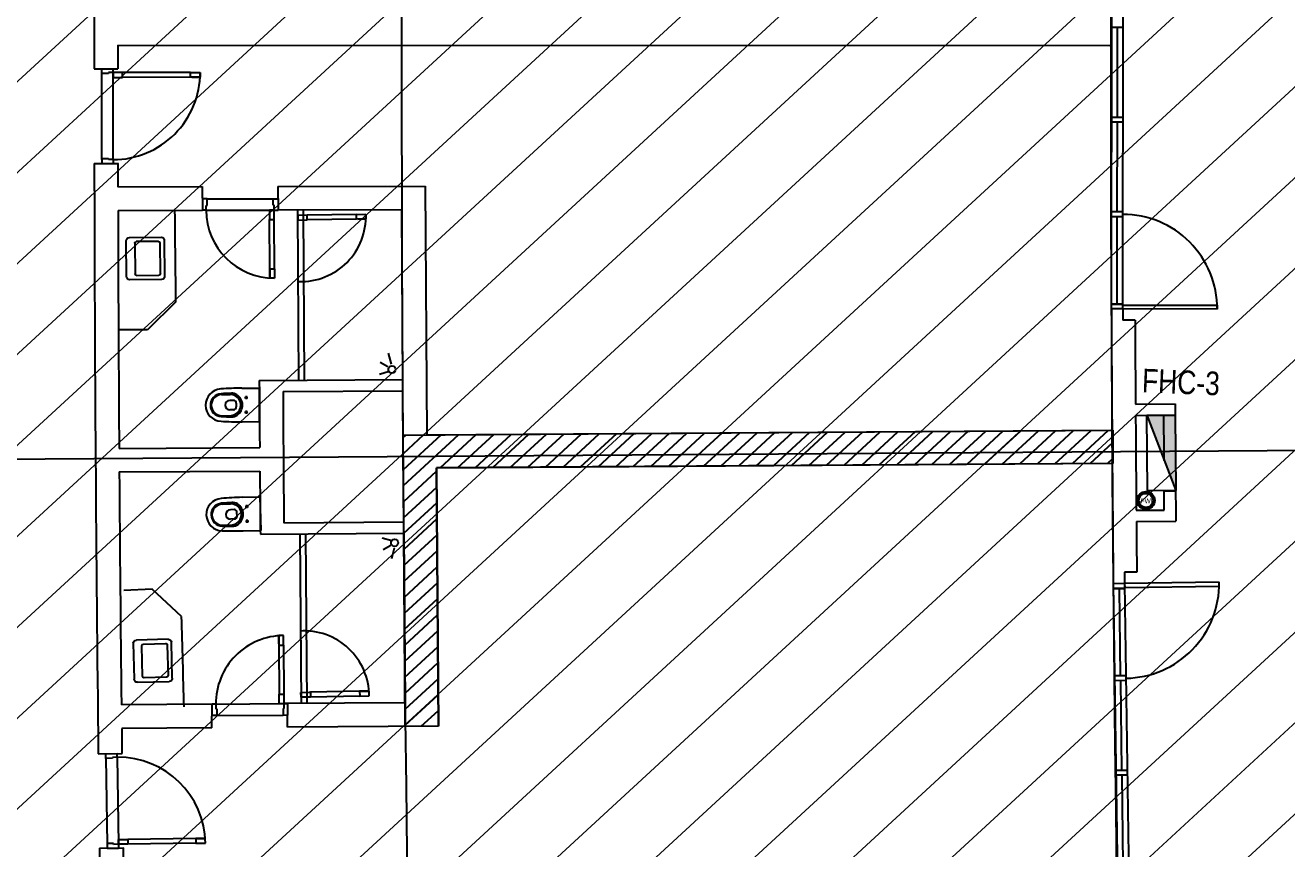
# Model space of a CAD drawing. Extents: x -678889171 to 586587, y -792238163 to 335485.
# Drawn here: x -678721626 to -678708285, y -792056969 to -792048259 of the extents above; entities that cross this region are included whole.
import ezdxf
from ezdxf.enums import TextEntityAlignment as Align

# ---------------------------------------------------------------- set-up
doc = ezdxf.new("R2010")
doc.units = 0
doc.header["$MEASUREMENT"] = 0
for name, color, linetype in [('A-FLOR-PATT', 252, 'Continuous'), ('A-SITE-PATT', 252, 'Continuous'), ('A-WALL', 252, 'Continuous')]:
    doc.layers.add(name, color=color, linetype=linetype)
doc.layers.add('BASEMENT3 LAYOUT$0$HATCH3', color=252, linetype='Continuous', lineweight=15)
doc.styles.add('Ground floor Towers$0$$Bas01-Rname$0$EN-SC', font='swissc.ttf')
doc.styles.add('Ground floor Towers$0$$Bas01-Rname$0$EN-SCL', font='swisscl.ttf')
doc.styles.add('Ground floor Towers$0$04-Ground Floor$0$V2-lower ground$0$LEVEL  FOR LICENSE LOWER GR$0$$LG- LEVEL$0$AR-SR', font='sarb.shx')
doc.styles.add('MtXpl_Arial_Unicode_', font='ARIALUNI.ttf')

# ---------------------------------------------------------------- blocks, each defined once
blk = doc.blocks.new('A$C61C61320')
at = {"layer": 'BASEMENT3 LAYOUT$0$HATCH3'}
h = blk.add_hatch(dxfattribs=at)
h.set_pattern_fill('JIS_WOOD', color=256, scale=1000, style=0)
h.set_pattern_definition([(45, (-845711.5632553247, -468029.5931597503), (-499.9999991609842, 499.9999991609843), [])])
h.paths.add_polyline_path([(11086.00013759569, -61354.85490543771), (12440.74077330553, -169431.9252005816), (-18168.17453308101, -169031.9252005816), (-24087.31416799291, -98540.68329571502), (-23668.41511030192, -60233.84526748693)])
blk = doc.blocks.new('GR')
at = {"layer": 'A-FLOR-PATT'}
blk.add_hatch(color=256, dxfattribs=at).paths.add_polyline_path([(89173.12054562345, 134668.6301098034), (89132.30283612548, 135467.588127844), (88832.69357936028, 135452.2814867822)])
for p, q in [((88413.84341795053, 136561.784707642), (88180.30187177201, 142557.2378469976)), ((88533.75248073766, 136566.4555385656), (88300.21093455912, 142561.9086779211)), ((88417.95479742413, 139539.201053496), (88298.04573463711, 139534.5302225724)), ((88394.97767750881, 138587.5855576363), (88358.00026603058, 139536.8656380342)), ((77802.6073195145, 138921.1086812163), (88283.68081324764, 139343.649640635)), ((77562.93187135068, 138661.2431694427), (77812.72898059711, 138671.3136560454)), ((77642.86291970157, 138664.5639388626), (77762.75949222765, 138669.5450929925)), ((77644.93840058902, 138614.6070336434), (77642.86291970157, 138664.5639388626)), ((77682.71215274054, 137705.3913586532), (77644.52330441146, 138624.5984146872)), ((77714.87806789586, 138617.5127068858), (77644.93840058902, 138614.6070336434)), ((77764.41987693761, 138629.5795688171), (77714.46297171837, 138627.5040879297)), ((77714.46297171837, 138627.5040879297), (77714.87806789586, 138617.5127068858)), ((77764.41987693761, 138629.5795688171), (77762.75949222765, 138669.5450929925)), ((77864.33368737609, 138633.730530592), (77764.41987693761, 138629.5795688171)), ((77764.41987693761, 138629.5795688171), (77766.49535782506, 138579.6226635979)), ((77802.60872526669, 137710.3725127831), (77764.41987693761, 138629.5795688171)), ((78583.71312253317, 138663.6174553713), (77864.33368737609, 138633.730530592)), ((77866.40916826353, 138583.7736253728), (77864.33368737609, 138633.730530592)), ((78585.78860342062, 138613.6605501521), (77866.40916826353, 138583.7736253728)), ((78583.71312253315, 138663.6174553713), (78683.62693297165, 138667.7684171462)), ((78585.78860342062, 138613.6605501521), (78583.71312253315, 138663.6174553713)), ((78685.7024138591, 138617.811511927), (78585.78860342062, 138613.6605501521)), ((78685.7024138591, 138617.811511927), (78598.77739877762, 138614.2001751828)), ((78598.77739877762, 138614.2001751828), (78685.7024138591, 138617.811511927)), ((78683.62693297165, 138667.7684171462), (78685.7024138591, 138617.811511927)), ((77766.49535782506, 138579.6226635979), (77853.42037290653, 138583.2340003421)), ((77853.42037290653, 138583.2340003421), (77866.40916826353, 138583.7736253728)), ((88454.93220890238, 138589.9209730981), (88335.02314611536, 138585.2501421745)), ((88456.87838845392, 138539.9588636034), (88336.96932566684, 138535.2880326798)), ((88433.9012685386, 137588.3433677437), (88396.92385706032, 138537.6234481416)), ((77752.23672386997, 137718.2884129395), (77682.29705656313, 137715.3827396971)), ((77682.29705656313, 137715.3827396971), (77684.37253745057, 137665.4258344778)), ((77752.65182004745, 137708.2970318956), (77752.23672386997, 137718.2884129395)), ((77802.60872526669, 137710.3725127831), (77752.65182004745, 137708.2970318956)), ((77802.60872526669, 137710.3725127831), (77804.26910997665, 137670.4069886077)), ((77604.44152043352, 137662.1043108526), (77860.70533058679, 137672.4355003315)), ((77684.37253745057, 137665.4258344778), (77804.26910997665, 137670.4069886077)), ((79552.6003020363, 137498.1488132127), (81111.02649214724, 137564.8050068697)), ((81111.02649214724, 137564.8050068697), (81235.78018312535, 134936.3034904899)), ((88493.85579993212, 137590.6787832055), (88373.94673714507, 137586.0079522819)), ((77864.72047382891, 137425.9556959431), (78753.2764287992, 137463.9605486499)), ((78753.2764287992, 137463.9605486499), (78766.87989344746, 137214.3138185155)), ((79552.6003020363, 137498.1488132127), (79566.2037666846, 137248.5020830783)), ((88495.80197948363, 137540.7166737108), (88375.89291669655, 137536.0458427873)), ((88471.8517697926, 136614.0822325984), (88435.84744809008, 137538.381258249)), ((78811.7063319263, 137336.3408254167), (78761.75200425736, 137334.2042049208)), ((78761.75200425736, 137334.2042049208), (78766.87989344745, 137214.3138185155)), ((78811.70633192628, 137336.3408254167), (79511.06691929126, 137366.2535123589)), ((78814.69760062051, 137266.4047666803), (78811.7063319263, 137336.3408254167)), ((79511.06691929126, 137366.2535123589), (79561.0212469602, 137368.3901328548)), ((79514.05818798549, 137296.3174536225), (79511.06691929126, 137366.2535123589)), ((79524.04905351927, 137296.7447777217), (79514.05818798549, 137296.3174536225)), ((79526.18567401514, 137246.7904500528), (79524.04905351927, 137296.7447777217)), ((79561.0212469602, 137368.3901328548), (79566.14913615028, 137248.4997464495)), ((80873.10438195447, 137304.4001557972), (79566.2037666846, 137248.5020830783)), ((80958.26987942721, 135510.0032325861), (80873.10438195447, 137304.4001557972)), ((77875.45474641939, 137176.1862462197), (78766.87989344746, 137214.3138185155)), ((78806.84335558259, 137216.0231149122), (78766.87989344745, 137214.3138185155)), ((78804.70673508673, 137265.9774425811), (78814.69760062051, 137266.4047666803)), ((78806.84335558259, 137216.0231149122), (78804.70673508673, 137265.9774425811)), ((78806.84335558259, 137216.0231149122), (79526.18567401516, 137246.7904500528)), ((79526.18567401516, 137246.7904500528), (79476.23134634622, 137244.6538295569)), ((79476.23134634622, 137244.6538295569), (79479.94906600904, 137157.7332994129)), ((79479.94906600904, 137157.7332994129), (79480.50458733797, 137144.745174219)), ((79480.50458733797, 137144.745174219), (79530.4589150069, 137146.8817947149)), ((79502.72544049505, 136625.2201664622), (79480.50458733797, 137144.745174219)), ((79526.18567401514, 137246.7904500528), (79566.14913615028, 137248.4997464495)), ((79530.4589150069, 137146.8817947149), (79526.18567401516, 137246.7904500528)), ((79552.67976816397, 136627.3567869581), (79530.4589150069, 137146.8817947149)), ((79859.5067380466, 135457.8538400353), (79774.34124057386, 137252.2507632464)), ((79876.61103032158, 137206.6912077232, 1.35990989661508e-07), (79776.7765374578, 137200.9402047998, 1.35990989661508e-07)), ((79776.7765374578, 137200.9402047998, 1.35990989661508e-07), (79779.65203891954, 137151.0229583679, 1.35990989661508e-07)), ((79779.65203891954, 137151.0229583679, 1.35990989661508e-07), (79866.50804771102, 137156.0263309113, 1.35990989661508e-07)), ((79919.439273031, 135460.6983523563), (79834.27377555826, 137255.0952755674)), ((79866.50804771102, 137156.0263309113, 1.35990989661508e-07), (79879.48653178332, 137156.7739612914, 1.35990989661508e-07)), ((80395.75039321318, 137236.5964229252, 1.355501077302462e-07), (79876.61103032158, 137206.6912077232, 1.359802364436724e-07)), ((79879.48653178332, 137156.7739612914, 1.35990989661508e-07), (79876.61103032158, 137206.6912077232, 1.35990989661508e-07)), ((80398.62589467491, 137186.6791764933, 1.355501077302462e-07), (79879.48653178332, 137156.7739612914, 1.359802364436724e-07)), ((80395.75039321318, 137236.5964229252, 1.354673906699719e-07), (80495.58488607695, 137242.3474258487, 1.354673906699719e-07)), ((80398.62589467491, 137186.6791764933, 1.354673906699719e-07), (80395.75039321318, 137236.5964229252, 1.354673906699719e-07)), ((80498.46038753868, 137192.4301794168, 1.354673906699719e-07), (80398.62589467491, 137186.6791764933, 1.354673906699719e-07)), ((80498.46038753868, 137192.4301794168, 1.354673906699719e-07), (80411.60437874719, 137187.4268068734, 1.354673906699719e-07)), ((80411.60437874719, 137187.4268068734, 1.354673906699719e-07), (80498.46038753868, 137192.4301794168, 1.354673906699719e-07)), ((80495.58488607695, 137242.3474258487, 1.354673906699719e-07), (80498.46038753868, 137192.4301794168, 1.354673906699719e-07)), ((79502.72544049505, 136625.2201664622), (79552.67976816399, 136627.3567869581)), ((79506.9986814868, 136525.3115111243), (79502.72544049505, 136625.2201664622)), ((79506.9986814868, 136525.3115111243), (79503.28096182398, 136612.2320412683)), ((79503.28096182398, 136612.2320412683), (79506.9986814868, 136525.3115111243)), ((79552.67976816399, 136627.3567869581), (79556.95300915574, 136527.4481316202)), ((88531.74574744714, 136616.5514967456), (88411.84055984765, 136611.7445771316)), ((88411.89723839902, 136611.7468171366), (88531.80630118615, 136616.4176480602)), ((88532.19562620498, 136606.4252296322), (89531.43790929795, 136645.3465937562)), ((89531.43790929795, 136645.3465937562), (89532.99476383059, 136605.3769026895)), ((79556.95300915574, 136527.4481316202), (79506.9986814868, 136525.3115111243)), ((88533.74860555003, 136566.591627256), (88413.84341795054, 136561.784707642)), ((88533.75248073763, 136566.4555385656), (88532.19562620498, 136606.4252296322)), ((89532.99476383059, 136605.3769026895), (88533.75248073763, 136566.4555385656)), ((88669.06487090327, 136451.9199761886), (88539.16745092788, 136446.7124745918)), ((33819.74341784749, 132459.9878163821), (113320, 136235)), ((78526.23339299826, 136235.0615180142), (78237.54563775712, 135925.6772711789)), ((78237.54563775714, 135925.6772711789), (77937.72433479961, 135915.3018497332)), ((80794.89919600921, 135639.2031313109), (80711.00265600072, 135682.0579347087)), ((80831.38620919044, 135670.1930866601), (80794.48378316473, 135781.8544008757)), ((80808.79870880942, 135588.7941102599), (80709.54010406905, 135555.9905977402)), ((88709.82846087299, 135566.6168761485), (89126.72907313623, 135586.47037126)), ((79441.23299956112, 135439.9939877507), (80958.26987942721, 135510.0032325861)), ((88715.44860312366, 135446.7485243605), (89132.34916865548, 135466.6020172467)), ((88832.69357936028, 135452.2814867822), (89132.30283612548, 135467.588127844)), ((88873.51128885822, 134653.3234687417), (88832.69357936028, 135452.2814867822)), ((88832.69357936028, 135452.2814867822), (89173.12054562345, 134668.6301098034)), ((89132.30283612548, 135467.588127844), (89173.12054562345, 134668.6301098034)), ((79049.47312608219, 135274.5348580652), (79137.84271722611, 135279.3135760339)), ((79260.88758074337, 135350.6111887773), (79444.91305484294, 135359.5644724417)), ((79462.16425680387, 135004.9838807127), (79444.91305484294, 135359.5644724417)), ((79696.75429139037, 135331.6582432311), (80963.95890895327, 135390.1380597108)), ((80959.06279894651, 135389.9121107119), (81025.63216384598, 134009.1586678836)), ((81235.78018312535, 134936.3034904899), (88461.26862308457, 135280.9170768461)), ((81428.82614230379, 134945.1462964336), (88480.15211653235, 135279.9972015857)), ((88069.21417506714, 134910.1089596198), (88437.05587790455, 135277.9506624572)), ((88480.15211653235, 135279.9972015857), (88496.73723585616, 134930.390374111)), ((79176.10418898283, 135218.4349881971), (79137.06428271114, 135216.5356024909)), ((79207.52659408339, 135189.9282792026), (79209.43151553937, 135150.7745913272)), ((79292.45862385357, 135252.0289133381), (79327.41727374234, 135253.7297360667)), ((79309.08753743369, 135270.3586496467), (79310.78836016222, 135235.3999997581)), ((85285.50647216913, 134778.0516861714), (85653.20700547469, 135145.7522194769)), ((85471.08698569567, 134786.8555044013), (85838.79693030338, 135154.565449009)), ((85656.6674992222, 134795.6593226312), (86024.38685513202, 135163.378678541)), ((85842.24801274872, 134804.4631408611), (86209.97677996068, 135172.191908073)), ((86027.82852627528, 134813.2669590909), (86395.56670478935, 135181.005137605)), ((86213.4090398018, 134822.0707773208), (86581.15662961804, 135189.818367137)), ((86398.98955332837, 134830.8745955508), (86766.74655444664, 135198.631596669)), ((86584.5700668549, 134839.6784137806), (86952.33647927533, 135207.4448262011)), ((86770.1505803814, 134848.4822320105), (87137.92640410399, 135216.2580557331)), ((86955.73109390798, 134857.2860502405), (87323.51632893263, 135225.0712852651)), ((87141.31160743447, 134866.0898684703), (87509.10625376132, 135233.8845147972)), ((87326.892120961, 134874.8936867002), (87694.69617858996, 135242.6977443292)), ((87512.47263448757, 134883.6975049301), (87880.28610341859, 135251.5109738612)), ((87698.05314801409, 134892.50132316), (88065.87602824728, 135260.3242033932)), ((87883.6336615406, 134901.3051413899), (88251.46595307592, 135269.1374329252)), ((88254.79468859367, 134918.9127778497), (88485.88500678449, 135150.0030960405)), ((79060.33771148272, 135051.2245560387), (79148.7538330247, 135055.0468898604)), ((79180.92480654488, 135119.3521862266), (79141.88490027319, 135117.4528005204)), ((79299.99083879426, 135097.2120352593), (79334.94948868302, 135098.9128579878)), ((79316.61975237436, 135115.541771568), (79318.32057510292, 135080.5831216792)), ((82501.79876927112, 134645.9944127229), (82869.35813304485, 135013.5537764966)), ((82687.37928279763, 134654.7982309528), (83054.94805787352, 135022.3670060287)), ((82872.9597963242, 134663.6020491827), (83240.53798270218, 135031.1802355607)), ((83058.54030985072, 134672.4058674126), (83426.12790753083, 135039.9934650927)), ((83244.12082337725, 134681.2096856425), (83611.71783235949, 135048.8066946247)), ((83429.70133690379, 134690.0135038724), (83797.30775718814, 135057.6199241568)), ((83615.2818504303, 134698.8173221023), (83982.89768201677, 135066.4331536887)), ((83800.86236395682, 134707.6211403321), (84168.48760684546, 135075.2463832208)), ((83986.4428774834, 134716.4249585621), (84354.0775316741, 135084.0596127528)), ((84172.02339100993, 134725.228776792), (84539.66745650276, 135092.8728422848)), ((84357.60390453645, 134734.0325950219), (84725.25738133142, 135101.6860718168)), ((84543.18441806299, 134742.8364132518), (84910.8473061601, 135110.4993013489)), ((84728.76493158954, 134751.6402314817), (85096.4372309887, 135119.3125308809)), ((84914.34544511604, 134760.4440497116), (85282.0271558174, 135128.1257604129)), ((85099.92595864259, 134769.2478679415), (85467.61708064606, 135136.9389899449)), ((79278.13878270429, 134996.0305970482), (79462.16425680387, 135004.9838807127)), ((80986.0598157236, 134924.4823624431), (81428.82614230379, 134945.1462964336)), ((81132.1145194952, 131847.1785381786), (80986.0598157236, 134924.4823624431)), ((80987.2241390353, 134899.1867354535), (81013.81510733647, 134925.7777037546)), ((80995.23604245207, 134730.4219435736), (81199.245868629, 134934.4317697505)), ((81003.2479458688, 134561.6571516937), (81384.6766299215, 134943.0858357464)), ((81011.25984928555, 134392.8923598138), (81570.22865924424, 134951.8611697725)), ((81352.25963183015, 134591.4610276069), (88477.84059952886, 134931.3096112085)), ((88496.73723585616, 134930.390374111), (81352.25963183018, 134591.4610276069)), ((81388.31568811188, 134593.1715033435), (81755.8185840729, 134960.6743993045)), ((81573.8962016384, 134601.9753215734), (81941.40850890154, 134969.4876288365)), ((81759.47671516497, 134610.7791398033), (82126.9984337302, 134978.3008583686)), ((81945.0572286915, 134619.5829580332), (82312.58835855886, 134987.1140879006)), ((82130.63774221802, 134628.3867762631), (82498.17828338752, 134995.9273174326)), ((82316.21825574459, 134637.190594493), (82683.7682082162, 135004.7405469646)), ((88440.3752021202, 134927.7165960796), (88493.35177039563, 134980.6931643551)), ((77989.20910221327, 134662.1814549218, 1.526514042136539e-07), (79474.28348205132, 134732.7525951322, 1.526514042136539e-07)), ((89173.12054562345, 134668.6301098034), (88873.51128885822, 134653.3234687417)), ((89050.00678196328, 134662.3403902852), (89170.38270104384, 134668.4902369413)), ((78001.07577953662, 134412.4632497999, 1.526514042136539e-07), (79486.15015937471, 134483.0343900103, 1.526514042136539e-07)), ((81019.2717527023, 134224.1275679339), (81353.81587620966, 134558.6716914413)), ((81481.77842956141, 131862.5609560558), (81351.62727717034, 134591.4308679839)), ((81352.25963183018, 134591.4610276069), (81481.77842956144, 131862.5609560558)), ((81027.28365611903, 134055.362776054), (81361.82586567897, 134389.9049856139)), ((88763.35175969778, 134445.1066153104), (89057.46743267174, 134459.1128889974)), ((88769.14787579968, 134325.2466436878), (89186.097330646, 134345.1024647638)), ((79311.78061812514, 134197.901602512), (79495.58332242112, 134210.6335426404)), ((79495.58332242112, 134210.6335426404), (79520.115245986, 133856.4821841421)), ((81035.29555953576, 133886.5979841741), (81369.83585514825, 134221.1382797866)), ((79101.97366261596, 134117.4981128224), (79190.22643198333, 134124.0912519351)), ((79345.37023338732, 134099.9887150029), (79380.28656450688, 134102.4073553544)), ((79364.03771912283, 134083.7398696189), (79361.61907877137, 134118.6562007384)), ((79229.73049440168, 134064.0115404641), (79190.73784741458, 134061.3105353359)), ((79236.58561219783, 133965.0486819767), (79197.59296521074, 133962.3476768484)), ((79264.44077571333, 133997.0500860947), (79261.73189851969, 134036.1563769486)), ((79356.08135494383, 133945.3592486163), (79390.99768606338, 133947.7778889678)), ((79374.74884067933, 133929.1104032324), (79372.33020032787, 133964.0267343518)), ((79762.24223539012, 133947.4713874717), (81029.49387338155, 134009.3472227815)), ((81043.30746295254, 133717.8331922943), (81377.84584461749, 134052.3715739592)), ((88536.00745813234, 133977.0390704185), (88535.35606253751, 133977.0032581909)), ((79117.42355296064, 133894.458136371), (79205.74249048087, 133900.0960490759)), ((79336.31254169003, 133843.7502440136), (79520.115245986, 133856.4821841421)), ((79518.38013406005, 133815.421424566), (81035.18290329807, 133889.4820416789)), ((79936.41976191747, 133837.3326491281), (80021.55669943446, 132043.5374707345)), ((79996.35229690187, 133840.177161449), (80081.48923441886, 132046.3819830555)), ((80909.57721091306, 133803.418411048), (80807.65675694378, 133826.6684026895)), ((81035.18290329807, 133889.4820416789), (81120.31984081506, 132095.6868632853)), ((81051.3193663693, 133549.0684004144), (81385.85583408677, 133883.6048681319)), ((80900.51708583623, 133751.9190907321), (80821.05907079682, 133701.3069632758)), ((80939.77656519903, 133724.5261583664), (80913.62140586565, 133609.8703875601)), ((81059.33126978607, 133380.3036085345), (81393.86582355609, 133714.8381623045)), ((88795.5404954256, 133791.0055716587), (88666.80731127062, 133783.9281180699)), ((89670.2011083505, 133718.9134113046), (88671.70908035852, 133664.0163900509)), ((88673.90496121671, 133624.0767091902), (89672.39698920873, 133678.9737304438)), ((89672.39698920873, 133678.9737304438), (89670.2011083505, 133718.9134113046)), ((81067.34317320278, 133211.5388166545), (81401.87581302534, 133546.0714564771)), ((88671.71058012369, 133664.0164725046), (88551.89002309019, 133657.4290146012)), ((88551.89002309016, 133657.4290146012), (88881.25879557653, 127666.4761511819)), ((88674.20758408355, 133614.0782453659), (88554.3870766263, 133607.4907901881)), ((88554.63476286085, 133607.504407406), (88674.45382012926, 133614.0917828557)), ((88614.54429149507, 133610.7980951309), (88665.32197725338, 132687.1928620204)), ((88671.70908035855, 133664.0163900509), (89001.07785284492, 127673.0635266317)), ((88671.70908035852, 133664.0163900509), (88673.90496121671, 133624.0767091902)), ((81075.35507661957, 133042.7740247747), (81409.88580249462, 133377.3047506498)), ((78398.99972901914, 133187.0675685227), (78100.03623992685, 133162.1417733079)), ((78722.04067175038, 132913.7476432788), (78398.99972901912, 133187.0675685227)), ((81083.36698003633, 132874.0092328948), (81417.89579196385, 133208.5380448223)), ((81091.37888345303, 132705.2444410149), (81425.90578143318, 133039.771338995)), ((79806.14723801217, 132754.1242187175), (79756.20345885852, 132751.7537917834)), ((79756.20345885852, 132751.7537917834), (79760.32800172389, 132664.851616056)), ((79760.32800172389, 132664.851616056), (79756.20345885852, 132751.7537917834)), ((79756.20345885852, 132751.7537917834), (79760.94431272674, 132651.8662334761)), ((79810.88809188039, 132654.2366604102), (79806.14723801217, 132754.1242187175)), ((81099.3907868698, 132536.479649135), (81433.91577090241, 132871.0046331676)), ((79760.94431272674, 132651.8662334761), (79810.88809188039, 132654.2366604102)), ((79760.94431272674, 132651.8662334761), (79785.5967528415, 132132.4509302782)), ((79810.88809188039, 132654.2366604102), (79835.54053199515, 132134.8213572123)), ((81107.40269028656, 132367.7148572552), (81441.92576037168, 132702.2379273403)), ((88725.23150588757, 132690.4865497453), (88605.41244861922, 132683.8991742956)), ((88727.97624565825, 132640.5619425501), (88608.15718838993, 132633.9745671004)), ((88668.06671702409, 132637.2682548253), (88720.21677266779, 131688.7007181172)), ((81115.4145937033, 132198.9500653752), (81449.93574984098, 132533.4712215129)), ((81123.42649712003, 132030.1852734954), (81457.94573931023, 132364.7045156856)), ((79785.5967528415, 132132.4509302782), (79835.54053199515, 132134.8213572123)), ((79786.21306384438, 132119.4655476982), (79785.5967528415, 132132.4509302782)), ((79790.33760670973, 132032.5633719709), (79786.21306384438, 132119.4655476982)), ((79835.54053199515, 132134.8213572123), (79840.28138586337, 132034.933798905)), ((81120.31984081506, 132095.6868632853), (79840.28138586336, 132034.933798905)), ((80015.36440277733, 132160.4541709159, 1.364975830006887e-07), (80102.2064047544, 132165.6950384596, 1.364975830006887e-07)), ((80018.37639561856, 132110.5449743773, 1.364975830006887e-07), (80015.36440277733, 132160.4541709159, 1.364975830006887e-07)), ((80118.19478869565, 132116.5689600598, 1.364975830006887e-07), (80018.37639561856, 132110.5449743773, 1.364975830006887e-07)), ((80102.2064047544, 132165.6950384596, 1.364975830006887e-07), (80115.18279585442, 132166.4781565983, 1.364975830006887e-07)), ((80634.2384398552, 132197.8028821472, 1.360560110933429e-07), (80115.18279585442, 132166.4781565983, 1.364868129541681e-07)), ((80115.18279585442, 132166.4781565983, 1.364975830006887e-07), (80118.19478869565, 132116.5689600598, 1.364975830006887e-07)), ((80637.25043269643, 132147.8936856087, 1.360560110933429e-07), (80118.19478869565, 132116.5689600598, 1.364868129541681e-07)), ((80734.05683293226, 132203.8268678297, 1.359731645816457e-07), (80634.2384398552, 132197.8028821472, 1.359731645816457e-07)), ((80634.2384398552, 132197.8028821472, 1.359731645816457e-07), (80637.25043269643, 132147.8936856087, 1.359731645816457e-07)), ((80637.25043269643, 132147.8936856087, 1.359731645816457e-07), (80737.06882577349, 132153.9176712912, 1.359731645816457e-07)), ((80734.05683293226, 132203.8268678297, 1.359731645816457e-07), (80647.2148309552, 132198.586000286, 1.359731645816457e-07)), ((80647.2148309552, 132198.586000286, 1.359731645816457e-07), (80734.05683293226, 132203.8268678297, 1.359731645816457e-07)), ((80737.06882577349, 132153.9176712912, 1.359731645816457e-07), (80734.05683293226, 132203.8268678297, 1.359731645816457e-07)), ((81131.4384005368, 131861.4204816155), (81465.95572877952, 132195.9378098582)), ((79081.13594272795, 131998.9033095065), (78123.4068426202, 131953.4476613167)), ((79121.0909660509, 132000.7996510538), (79081.13594272798, 131998.9033095065)), ((79090.06833190266, 131749.0458370529), (79081.13594272795, 131998.9033095065)), ((79086.82496736986, 131879.0382395378), (79081.13594272798, 131998.9033095065)), ((79121.0909660509, 132000.7996510538), (79840.28138586337, 132034.933798905)), ((79121.0909660509, 132000.7996510538), (79123.46139298502, 131950.8558719001)), ((79123.46139298502, 131950.8558719001), (79133.45014881574, 131951.3299572869)), ((79133.45014881574, 131951.3299572869), (79136.7687465235, 131881.408666472)), ((79840.28138586337, 132034.933798905), (79790.33760670973, 132032.5633719709)), ((79842.65181279749, 131984.9900197513), (79832.66305696675, 131984.5159343645)), ((79832.66305696675, 131984.5159343645), (79835.9816546745, 131914.5946435495)), ((79840.28138586337, 132034.933798905), (79880.2364091863, 132036.8301404523)), ((79840.28138586337, 132034.933798905), (79842.65181279749, 131984.9900197513)), ((79885.92543382816, 131916.9650704836), (79880.2364091863, 132036.8301404523)), ((79889.22341735926, 131786.9752603205), (79880.29102818461, 132036.832732774)), ((81301.5579598216, 131854.7633456037), (81473.96571824879, 132027.1711040309)), ((79136.7687465235, 131881.408666472), (79086.82496736986, 131879.0382395378)), ((79136.76874652349, 131881.408666472), (79835.9816546745, 131914.5946435495)), ((79835.9816546745, 131914.5946435495), (79885.92543382816, 131916.9650704836)), ((81481.77842956141, 131862.5609560558), (79889.22341735926, 131786.9752603205)), ((81481.77842956144, 131862.5609560558), (81132.1145194952, 131847.1785381786)), ((79090.06833190266, 131749.0458370529), (78136.38350417296, 131703.7821377371)), ((88780.12630130198, 131691.9944058421), (88660.30724403365, 131685.4070303924)), ((88782.87104107266, 131642.0697986469), (88663.0519838044, 131635.4824231972)), ((88722.96151243847, 131638.776110922), (88775.11156808217, 130690.208574214)), ((77900.60814141366, 131425.7719691469), (78152.91757391513, 131439.6696889768)), ((77980.49422823527, 131430.0396540152, -4.408732124533736e-09), (78100.32325105081, 131436.4431914003, -4.402517924207711e-09)), ((77983.1623688124, 131380.1108945087, -4.408732124533736e-09), (77980.49422823527, 131430.0396540152, -4.408732124533736e-09)), ((78102.4577635125, 131396.5001837951, -4.402517924207711e-09), (78100.32325105081, 131436.4431914003, -4.402517924207711e-09)), ((77982.6287406969, 131390.09664641, -4.408732124533739e-09), (78031.7225273158, 130471.4074714902, -4.408732124533739e-09)), ((78053.06263212141, 131383.8462913167, -4.405107174343557e-09), (77983.1623688124, 131380.1108945087, -4.408732124533736e-09)), ((78102.4577635125, 131396.5001837951, -4.402517924207711e-09), (78052.52900400599, 131393.832043218, -4.405107174343557e-09)), ((78052.52900400599, 131393.832043218, -4.405107174343557e-09), (78053.06263212141, 131383.8462913167, -4.405107174343557e-09)), ((78102.4577635125, 131396.5001837951, -4.402517924207711e-09), (78151.5515501314, 130477.8110088753, -4.402517924207711e-09)), ((78101.08916250945, 130485.1286201995, -4.405107174343557e-09), (78031.18889920044, 130481.3932233915, -4.408732124533736e-09)), ((78031.18889920044, 130481.3932233915, -4.408732124533736e-09), (78033.85703977755, 130431.464463885, -4.408732124533736e-09)), ((78101.62279062488, 130475.1428682981, -4.405107174343557e-09), (78101.08916250945, 130485.1286201995, -4.405107174343557e-09)), ((78151.5515501314, 130477.8110088753, -4.402517924207711e-09), (78101.62279062488, 130475.1428682981, -4.405107174343557e-09)), ((78148.88340955428, 130527.7397683818, -4.39801262897134e-09), (78235.75945109561, 130532.3823329859, -4.39801262897134e-09)), ((78151.5515501314, 130477.8110088753, -4.39801262897134e-09), (78148.88340955428, 130527.7397683818, -4.39801262897134e-09)), ((78251.40906914441, 130483.1472900295, -4.39801262897134e-09), (78151.5515501314, 130477.8110088753, -4.39801262897134e-09)), ((78151.5515501314, 130477.8110088753, -4.402517924207711e-09), (78153.68606259309, 130437.86800127, -4.402517924207711e-09)), ((78235.75945109561, 130532.3823329859, -4.39801262897134e-09), (78248.7409285673, 130533.076049536, -4.39801262897134e-09)), ((78967.71506546109, 130571.4972738464, -4.360054221979841e-09), (78248.7409285673, 130533.076049536, -4.39733942393602e-09)), ((78248.7409285673, 130533.076049536, -4.39801262897134e-09), (78251.40906914441, 130483.1472900295, -4.39801262897134e-09)), ((78970.3832060382, 130521.5685143399, -4.360054221979841e-09), (78251.40906914441, 130483.1472900295, -4.39733942393602e-09)), ((79067.57258447411, 130576.8335550007, -4.35487572170815e-09), (78967.71506546109, 130571.4972738464, -4.35487572170815e-09)), ((78967.71506546109, 130571.4972738464, -4.35487572170815e-09), (78970.3832060382, 130521.5685143399, -4.35487572170815e-09)), ((78970.3832060382, 130521.5685143399, -4.35487572170815e-09), (79070.24072505122, 130526.9047954941, -4.35487572170815e-09)), ((79067.57258447411, 130576.8335550007, -4.35487572170815e-09), (78980.69654293278, 130572.1909903965, -4.35487572170815e-09)), ((78980.69654293278, 130572.1909903965, -4.35487572170815e-09), (79067.57258447411, 130576.8335550007, -4.35487572170815e-09)), ((79070.24072505122, 130526.9047954941, -4.35487572170815e-09), (79067.57258447411, 130576.8335550007, -4.35487572170815e-09)), ((77953.97102456703, 130427.1954389616), (78210.7087456518, 130441.337077988)), ((78033.85703977755, 130431.464463885, -4.408732124533736e-09), (78153.68606259309, 130437.86800127, -4.402517924207711e-09))]:
    blk.add_line(p, q, dxfattribs=at)
at = {"layer": 'A-FLOR-PATT', "extrusion": (-4.222452968717823e-17, -2.782481817530918e-18, -1)}
for p, q in [((78007.30174623436, 136894.7385995726), (78342.15928761777, 136911.5643351779)), ((78377.32761531661, 136879.7611545998), (78396.396782336, 136500.2559410322)), ((77994.56773267593, 136480.0650583059), (77975.49856565654, 136859.5702718735)), ((78066.19605465926, 136836.1523395865), (78082.46093241108, 136512.4567162491)), ((78316.49792391656, 136865.5145183596), (78082.09764494817, 136853.7365034358)), ((78350.34696551779, 136525.9173047333), (78334.08208776597, 136849.6129280707)), ((78100.0450962605, 136496.5551259601), (78334.44537522888, 136508.3331408839)), ((78364.59360175824, 136465.0876133331), (78029.73606037477, 136448.2618777278))]:
    blk.add_line(p, q, dxfattribs=at)
at = {"layer": 'A-FLOR-PATT', "extrusion": (-4.225897450996754e-17, -2.198223313086685e-18, -1)}
for p, q in [((78222.84618749085, 132607.9699854851), (78248.5014108636, 132228.8530513216)), ((78588.54892741085, 132666.3221376556), (78254.03398550174, 132643.6851758561)), ((78329.5304844887, 132603.9878586582), (78563.69094382506, 132619.8337319178)), ((78649.9193411544, 132256.017405481), (78624.26411778177, 132635.1343396445)), ((78335.8189818894, 132262.7658196271), (78313.93658548314, 132586.1302634728)), ((78581.54853901058, 132604.2398329123), (78603.43093541672, 132280.8753890666)), ((78284.2166012344, 132197.6652533105), (78618.73154314351, 132220.3022151099)), ((78587.83703641116, 132263.0177938814), (78353.67657707469, 132247.1719206218))]:
    blk.add_line(p, q, dxfattribs=at)
at = {"layer": 'A-FLOR-PATT'}
for centre, radius in [((80838.17895263666, 135612.4972073152), 38.24641586430788), ((79309.93794879795, 135252.8793247024), 7.499999999999994), ((79317.47016373863, 135098.0624466236), 7.499999999999994), ((88861.49901708882, 134552.6162955905), 93.75000000000001), ((88861.49901708882, 134552.6162955905), 75.00000000000003), ((79362.82839894711, 134101.1980351786), 7.499999999999994), ((79373.5395205036, 133946.5685687921), 7.499999999999994), ((80941.07138702692, 133782.6060971864), 38.24641586430788)]:
    blk.add_circle(centre, radius, dxfattribs=at)
for centre, radius, start, end in [((687279.656740699, 163488.6097753342), 623072.5456272444, 169.8809308091749, 188.016783999427), ((687377.2148750997, 163494.3993246956), 622619.9563395467, 169.8833632136182, 188.0029312343603), ((687457.6315433225, 163499.1463224945), 615150.2507543761, 171.0710527946992, 188.0887984813754), ((687457.6315433222, 163499.1463224945), 607150.2507543757, 171.117562181745, 188.0887984813754), ((687457.6315433218, 163499.1463224948), 599650.2507543752, 171.0076615978963, 188.0887984813754), ((687457.6315433225, 163499.1463224945), 610400.2507543761, 182.2616769881255, 182.3320764320737), ((687457.6315433225, 163499.1463224945), 610150.2507543761, 182.3086099520698, 182.3320860471158), ((77764.41987693761, 138629.5795688171), 919.9999999997037, 272.3790094312587, 2.379009432091745), ((687457.6315433225, 163499.1463224945), 610400.2507543761, 182.4259424308176, 183.0119837870575), ((687457.6315433225, 163499.1463224945), 610150.2507543761, 182.4259905061247, 182.4491324993903), ((88533.75248721067, 136566.4555388177), 999.9999999999948, 2.230593269450811, 92.23059327031639), ((687457.6315433225, 163499.1463224945), 610150.2507543761, 182.4726085944364, 182.7089263651792), ((-533450.9301904248, 105464.6040638475), 612750.2507543761, 2.878430755669477, 2.968037646561235), ((79526.18567401516, 137246.7904500528), 719.9999999997038, 182.4491325000594, 272.4491324992264), ((79810.56598088605, 137189.1714264111, 1.006089574453532e-07), 687.0797532929839, 270.5797673128619, 4.43880083217666), ((687464.9088011675, 163579.7552134481), 599660.0284052789, 182.582363057409, 182.7049616896854), ((687464.9088011675, 163579.7552134481), 599540.0284052789, 182.5824204303726, 182.593888527217), ((687464.9088011675, 163579.7552134481), 599410.0284052789, 182.593953194449, 182.6786662884039), ((687482.2592605673, 163580.6416254941), 599010.0284052789, 182.6786401207339, 182.6901182180635), ((687457.6315433226, 163499.1463224945), 608663.5005714328, 182.6422497479271, 182.7088976932707), ((687464.9088011675, 163579.7552134481), 599410.0284052789, 182.6901367261337, 182.7859900675409), ((40206.03053547005, 132767.4866778599), 48880.71691535924, 2.597941948714312, 3.158761114758838), ((79055.50945637545, 135162.9090949393), 171.5000000000251, 95.99353906385292, 269.5772243085804), ((79055.50945637547, 135162.9090949393), 120.4999999999999, 95.99353906653654, 269.5772243059237), ((79455.2673211471, 131355.3369157735), 4000.000000000597, 92.78538168620061, 95.99353906383513), ((79455.26732114817, 131355.3369157742), 3948.999999999997, 94.4097037231717, 95.99353906653654), ((79143.90489966566, 135167.2097466958), 112.2676204798004, 272.4754231484202, 93.09534022444271), ((79159.32583305922, 135192.9428928942), 99.99999999999993, 59.06728479222875, 94.4097037231717), ((79143.90489966566, 135167.2097466958), 129.9999999999999, 306.5034785804279, 59.06728479222875), ((687457.6315433226, 163499.1463224945), 608413.5005714328, 182.6535504399395, 182.7840485476651), ((79055.50945637547, 135162.9090949393), 111.78885578103, 93.09534022444271, 272.4754231484202), ((79139.47459149217, 135166.9942015057), 49.59999999999993, 92.78538168608709, 272.7853816860871), ((79177.56203703587, 135188.4704311496), 29.99999999999998, 2.785381686087075, 92.78538168608709), ((79179.46695849184, 135149.3167432742), 29.99999999999998, 272.7853816860871, 2.785381686087075), ((79083.75904229947, 138991.3048700513), 3948.999999999997, 269.5772243059237, 271.161059642266), ((79161.75104736324, 135143.0951243194), 99.99999999999993, 271.161059642266, 306.5034785804279), ((79083.7590422993, 138991.3048700519), 4000.000000000571, 269.5772243085843, 272.7853816862188), ((687464.9088011675, 163579.7552134481), 599660.0284052789, 182.7479578881895, 182.8601793952827), ((88861.49901708882, 134552.6162955905), 84.37499999999721, 3.298300578426525, 183.2983005784265), ((40206.03053547005, 132767.4866778599), 48880.71691535924, 1.98324422754491, 2.221619007574846), ((687482.2592605673, 163580.6416254941), 599010.0284052789, 182.7665448748197, 182.7975136690194), ((687457.6315433226, 163499.1463224945), 608663.5005714328, 182.732431131641, 182.7953492396774), ((88861.49901708882, 134552.6162955905), 84.37499999999721, 183.2983005784265, 3.298300578426525), ((687457.6315433225, 163499.1463224945), 610150.2507543761, 182.7324024597326, 182.9636005062924), ((1761254.060494543, 216660.4990375131), 1674510.332624115, 182.8183554925199, 182.83665761184), ((79110.30191417092, 134006.0199153896), 171.5000000000072, 97.17068352898451, 270.754368773712), ((79110.30191417094, 134006.0199153895), 120.4999999999999, 97.17068353241558, 270.7543687707455), ((79110.30191417094, 134006.0199153895), 111.78885578103, 94.27248468934509, 273.6525676137225), ((79588.1966582929, 130207.4637602767), 4000.000000000624, 93.96252615134884, 97.17068352898337), ((79588.19665829287, 130207.4637602773), 3948.999999999997, 95.58684819522193, 97.17068353241558), ((79198.59035143038, 134012.1356202782), 112.2676204798004, 273.6525676137225, 94.27248468934509), ((79213.47937886087, 134038.1801372093), 99.99999999999993, 60.2444292570648, 95.58684819522193), ((79198.59035143038, 134012.1356202782), 129.9999999999999, 307.6806230453723, 60.2444292570648), ((79194.16540631266, 134011.8291060921), 49.59999999999993, 93.96252615100951, 273.9625261510095), ((79231.80361470293, 134034.0832566473), 29.99999999999998, 3.962526151009527, 93.96252615100951), ((79234.51249189657, 133994.9769657935), 29.99999999999998, 273.9625261510095, 3.962526151009527), ((79059.8965015223, 137834.1880862482), 3948.999999999997, 270.7543687707455, 272.3382041136496), ((79059.89650152085, 137834.1880862488), 4000.000000000606, 270.7543687737346, 273.9625261513692), ((79216.92813402988, 133988.3927112456), 99.99999999999993, 272.3382041136496, 307.6806230453723), ((687464.9088011675, 163579.7552134481), 599540.0284052789, 182.8486539254747, 182.8601220223191), ((88671.7090868267, 133664.0163904065), 999.9999999999948, 273.1469496397714, 3.14694963977149), ((-532631.3666812333, 91563.03885313432), 612750.2507543761, 3.779870190210147, 3.869477081550936), ((79840.28138586337, 132034.933798905), 719.9999999997044, 92.7173277254198, 182.7173277262921), ((80050.54822289452, 132126.2039705673, 1.011156206149076e-07), 687.0797532929839, 2.311680646740664, 96.17071416604118), ((687457.6315433225, 163499.1463224945), 610150.2507543761, 182.9870768388752, 183.0119260966357), ((78151.5515501314, 130477.8110088753, -4.402517924207711e-09), 919.9999999997044, 3.05891681371569, 93.0589168137157), ((687457.6315433225, 163499.1463224945), 610400.2507543761, 183.1058498409111, 183.1762492848594), ((687457.6315433225, 163499.1463224945), 610150.2507543761, 183.1058306108221, 183.1293067098094)]:
    blk.add_arc(centre, radius, start, end, dxfattribs=at)
at = {"layer": 'A-FLOR-PATT', "extrusion": (-4.222452968717823e-17, -2.782481817530918e-18, -1)}
for centre, radius, start, end in [((-78008.98431979486, 136861.252845434), 33.52800000000002, 357.1234527928605, 87.12345279968964), ((-78343.84186117828, 136878.0785810393), 33.52800000000002, 87.12345279968964, 177.1234527928605), ((-78082.93893172842, 136836.9936263667), 16.76400000000001, 357.1234527928605, 87.12345279968964), ((-78317.33921069681, 136848.7716412905), 16.76400000000001, 87.12345279968964, 177.1234527928605), ((-78028.05348681426, 136481.7476318664), 33.52800000000002, 267.1234527996897, 357.1234527928605), ((-78099.20380948024, 136513.2980030293), 16.76400000000001, 267.1234527996897, 357.1234527928605), ((-78333.60408844863, 136525.0760179531), 16.76400000000001, 177.1234527928605, 267.1234527996897), ((-78362.91102819768, 136498.5733674717), 33.52800000000002, 177.1234527928605, 267.1234527996897)]:
    blk.add_arc(centre, radius, start, end, dxfattribs=at)
at = {"layer": 'A-FLOR-PATT', "extrusion": (-4.225897450996754e-17, -2.198223313086685e-18, -1)}
for centre, radius, start, end in [((-78256.2976816817, 132610.233681665), 33.52800000000002, 356.1286393652424, 86.12863936524236), ((-78564.82279191504, 132603.1079848224), 16.76400000000001, 86.12863936524236, 176.1286393652424), ((-78590.81262359081, 132632.8706434645), 33.52800000000002, 86.12863936524236, 176.1286393652424), ((-78330.66233257856, 132587.2621115628), 16.76400000000001, 356.1286393652424, 86.12863936524236), ((-78281.95290505444, 132231.1167475015), 33.52800000000002, 266.1286393652423, 356.1286393652424), ((-78352.54472898482, 132263.8976677171), 16.76400000000001, 266.1286393652423, 356.1286393652424), ((-78586.70518832118, 132279.7435409767), 16.76400000000001, 176.1286393652424, 266.1286393652423), ((-78616.46784696355, 132253.753709301), 33.52800000000002, 176.1286393652424, 266.1286393652423)]:
    blk.add_arc(centre, radius, start, end, dxfattribs=at)
at = {"layer": 'A-FLOR-PATT', "style": 'MtXpl_Arial_Unicode_', "width": 0.8}
blk.add_text('FHC-3', height=250, dxfattribs=at).set_placement((88769.36872545707, 135693.6085688871))
blk.add_text('FWR', height=49.99999999999999, rotation=3.298300578429863, dxfattribs=at).set_placement((88805.83576621188, 134519.7248104723))
at = {"layer": 'A-FLOR-PATT', "style": 'Ground floor Towers$0$04-Ground Floor$0$V2-lower ground$0$LEVEL  FOR LICENSE LOWER GR$0$$LG- LEVEL$0$AR-SR', "flags": 12}
for tag, p in [('L', (30296.07288644527, 72859.53473235783)), ('P', (30237.50458115668, 72203.99769414036))]:
    blk.add_attdef(tag, text='', height=500, dxfattribs=at).set_placement(p, align=Align.RIGHT)
at = {"layer": 'A-FLOR-PATT'}
for tag, p, height, style in [('N', (85492.25876324323, 56633.4995742733), 250, 'Ground floor Towers$0$$Bas01-Rname$0$EN-SC'), ('N', (89389.48149106537, 56633.4995742733), 250, 'Ground floor Towers$0$$Bas01-Rname$0$EN-SC'), ('N', (94597.61363499537, 56633.4995742733), 250, 'Ground floor Towers$0$$Bas01-Rname$0$EN-SC'), ('AN', (85922.66280553787, 56313.08159666645), 200, 'Ground floor Towers$0$$Bas01-Rname$0$EN-SCL'), ('AN', (89819.88553336001, 56313.08159666645), 200, 'Ground floor Towers$0$$Bas01-Rname$0$EN-SCL'), ('AN', (95028.01767729002, 56313.08159666645), 200, 'Ground floor Towers$0$$Bas01-Rname$0$EN-SCL'), ('SN', (85299.47460008037, 56025.08594095582), 200, 'Ground floor Towers$0$$Bas01-Rname$0$EN-SCL'), ('F', (85927.04975899268, 56008.67972904726), 200, 'Ground floor Towers$0$$Bas01-Rname$0$EN-SCL'), ('SN', (89196.69732790251, 56025.08594095582), 200, 'Ground floor Towers$0$$Bas01-Rname$0$EN-SCL'), ('F', (89824.27248681482, 56008.67972904726), 200, 'Ground floor Towers$0$$Bas01-Rname$0$EN-SCL'), ('SN', (94404.82947183252, 56025.08594095582), 200, 'Ground floor Towers$0$$Bas01-Rname$0$EN-SCL'), ('F', (95032.40463074483, 56008.67972904726), 200, 'Ground floor Towers$0$$Bas01-Rname$0$EN-SCL')]:
    blk.add_attdef(tag, p, '', height=height, dxfattribs=dict(at, style=style))
at = {"layer": 'A-FLOR-PATT', "style": 'Ground floor Towers$0$$Bas01-Rname$0$EN-SCL', "width": 0.8}
for p in [(85305.16036184286, 56295.1433535593), (89202.383089665, 56295.1433535593), (94410.51523359501, 56295.1433535593)]:
    blk.add_attdef('FN', p, '', height=250, dxfattribs=at)

msp = doc.modelspace()

# ---------------------------------------------------------------- block references
at = {"layer": 'A-SITE-PATT', "rotation": 357.6731745000001}
msp.add_blockref('A$C61C61320', (-678706236.4347705, -791940527.995869, -212772), dxfattribs=at)

# ---------------------------------------------------------------- next in the draw order: block references
at = {"layer": 'A-WALL', "rotation": 357.6731745000001}
msp.add_blockref('GR', (-678804025.0995113, -792184118.4910543, -212772), dxfattribs=at)

doc.saveas('drawing.dxf')
